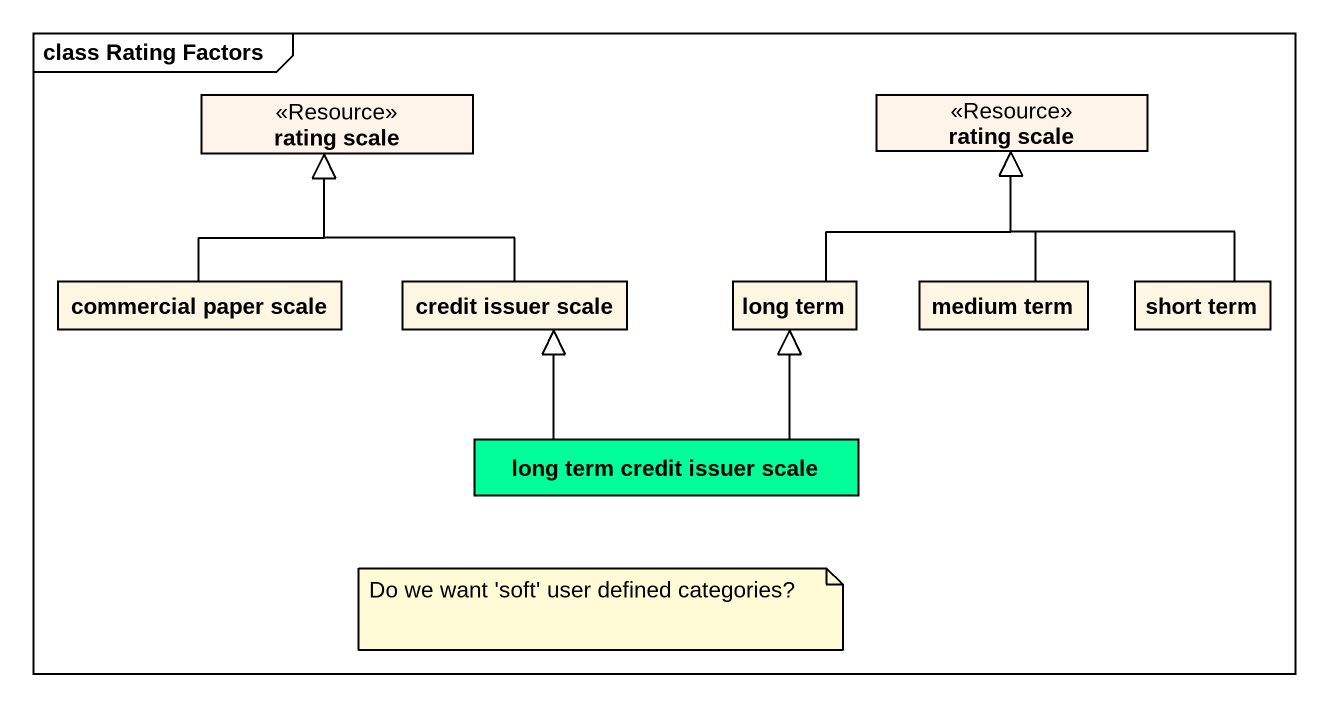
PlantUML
@startuml
mainframe class Rating Factors
hide circle
hide empty members
class "rating scale" as rating_scale <<Resource>> #FFF4EA
class "rating scale" as rating_scale_2 <<Resource>> #FFF4EA
class "commercial paper scale" as commercial_paper_scale
class "credit issuer scale" as credit_issuer_scale
class "long term" as long_term
class "medium term" as medium_term
class "short term" as short_term
class "long term credit issuer scale" as long_term_credit_issuer #00FF99
commercial_paper_scale -up-|> rating_scale
credit_issuer_scale -up-|> rating_scale
long_term -up-|> rating_scale_2
medium_term -up-|> rating_scale_2
short_term -up-|> rating_scale_2
long_term_credit_issuer -up-|> credit_issuer_scale
long_term_credit_issuer -up-|> long_term
note as N1
  Do we want 'soft' user defined categories?
end note
@enduml
